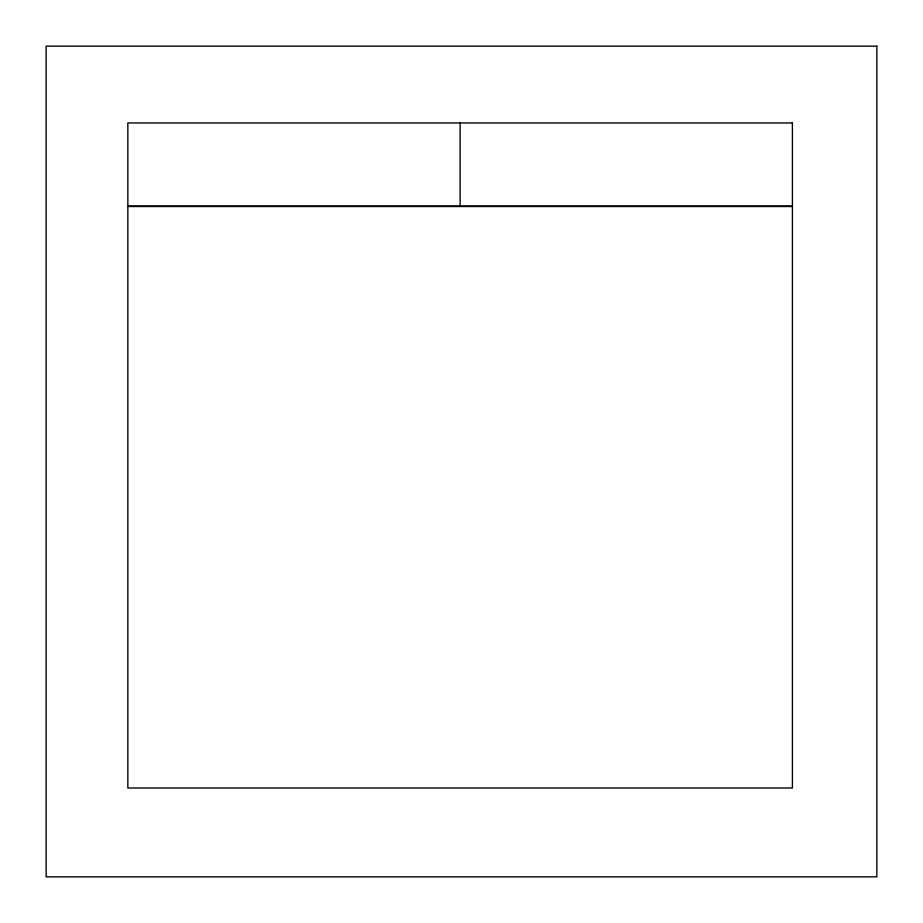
<?xml version="1.0" encoding="UTF-8"?>
<svg xmlns="http://www.w3.org/2000/svg" width="923" height="923" viewBox="0 0 923 923"><rect width="100%" height="100%" fill="white"/><g stroke="black" fill="none" stroke-linecap="round" stroke-linejoin="round"><path stroke-width="1.38" d="M460.127 122.955L460.127 206.025M876.85 46.15L46.15 46.15L46.15 876.85L876.85 876.85L876.85 46.15M792.407 122.955L127.847 122.955L127.847 206.025L792.407 206.025L792.407 122.955M792.407 206.51L127.847 206.51L127.847 788L792.407 788L792.407 206.51"/></g></svg>
